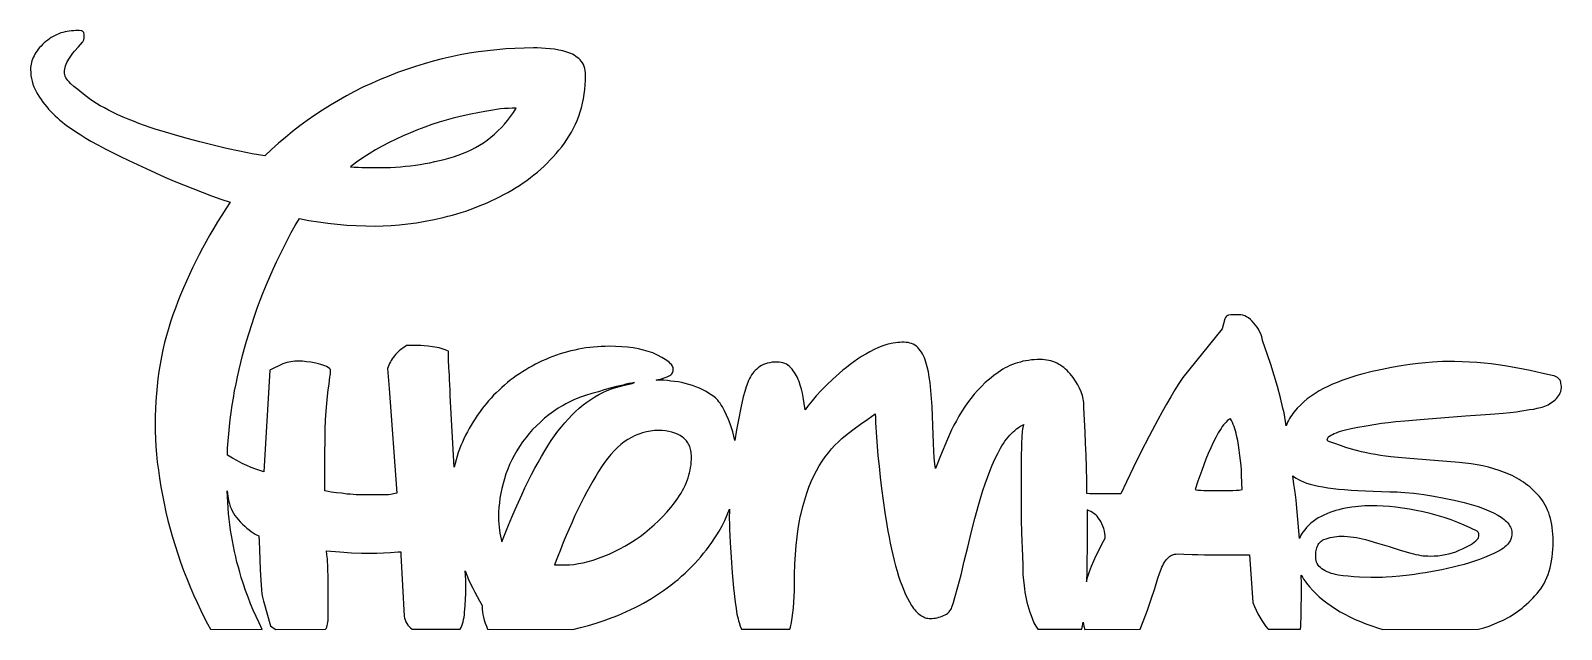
# Model space of a CAD drawing. Extents: x 11 to 169, y 16 to 77.
import ezdxf

# ---------------------------------------------------------------- set-up
doc = ezdxf.new("R2010")
doc.units = 0
doc.layers.add('CAMADA_1', color=18, linetype='CONTINUOUS')

msp = doc.modelspace()

# ---------------------------------------------------------------- linework, layer by layer
at = {"layer": 'CAMADA_1'}
for points in [[(29.93, 15.72), (35.25, 15.71), (34.93, 16.37), (34.63, 17.02), (34.33, 17.68), (34.06, 18.35), (33.8, 19.02), (33.55, 19.69), (33.32, 20.37), (33.1, 21.05), (32.94, 21.57), (32.8, 22.1), (32.66, 22.63), (32.53, 23.16), (32.41, 23.7), (32.3, 24.25), (32.19, 24.79), (32.1, 25.35), (32.01, 25.9), (31.93, 26.47), (31.86, 27.03), (31.8, 27.6), (31.75, 28.18), (31.71, 28.76), (31.67, 29.34), (31.65, 29.93), (31.72, 29.38), (31.8, 28.93), (31.88, 28.59), (31.92, 28.45), (31.96, 28.34), (32.05, 28.11), (32.16, 27.88), (32.29, 27.65), (32.44, 27.42), (32.61, 27.2), (32.8, 26.97), (33, 26.75), (33.23, 26.52), (33.46, 26.31), (33.68, 26.11), (33.9, 25.93), (34.11, 25.77), (34.32, 25.63), (34.53, 25.5), (34.73, 25.39), (34.92, 25.3), (34.93, 24.73), (34.96, 23.9), (35.05, 21.82), (35.1, 20.77), (35.17, 19.79), (35.22, 19.36), (35.28, 19.01), (35.35, 18.73), (35.39, 18.62), (35.43, 18.52), (36.1, 16.07), (36.37, 15.88), (36.64, 15.71), (41.76, 15.72), (41.82, 15.82), (41.88, 15.95), (41.93, 16.1), (41.96, 16.26), (41.99, 16.44), (42.01, 16.64), (42.03, 16.85), (42.03, 17.08), (42.03, 19.96), (42.02, 20.98), (41.99, 21.99), (41.94, 22.95), (41.9, 23.37), (41.86, 23.77), (43.22, 23.66), (44.42, 23.58), (45.46, 23.53), (46.35, 23.52), (47.03, 23.53), (47.7, 23.56), (48.42, 23.61), (49.23, 23.69), (49.48, 23.69), (49.48, 23.35), (49.82, 17.08), (49.86, 16.88), (49.92, 16.69), (50, 16.5), (50.09, 16.33), (50.2, 16.16), (50.33, 16), (50.48, 15.86), (50.65, 15.72), (55.58, 15.72), (55.67, 15.89), (55.75, 16.08), (55.82, 16.28), (55.88, 16.5), (55.93, 16.72), (55.98, 16.96), (56.02, 17.21), (56.04, 17.46), (56.1, 18.17), (56.14, 18.81), (56.16, 19.38), (56.17, 19.88), (56.16, 20.35), (56.15, 20.81), (56.12, 21.26), (56.08, 21.71), (56.26, 21.27), (56.45, 20.84), (56.65, 20.4), (56.87, 19.96), (57.09, 19.52), (57.33, 19.08), (57.57, 18.63), (57.83, 18.18), (57.83, 18.01), (57.84, 17.77), (57.87, 17.51), (57.91, 17.24), (57.97, 16.96), (58.05, 16.67), (58.15, 16.36), (58.27, 16.04), (58.4, 15.72), (67.15, 15.71), (67.95, 15.9), (68.75, 16.11), (69.56, 16.35), (70.36, 16.62), (70.83, 16.79), (71.3, 16.96), (71.76, 17.15), (72.22, 17.34), (72.67, 17.54), (73.11, 17.74), (73.55, 17.96), (73.98, 18.18), (74.41, 18.42), (74.83, 18.65), (75.24, 18.9), (75.65, 19.16), (76.05, 19.42), (76.45, 19.69), (76.84, 19.97), (77.22, 20.26), (77.6, 20.55), (77.96, 20.85), (78.32, 21.16), (78.67, 21.48), (79.01, 21.8), (79.34, 22.13), (79.67, 22.47), (79.98, 22.81), (80.29, 23.16), (80.58, 23.52), (80.87, 23.88), (81.15, 24.25), (81.42, 24.63), (81.68, 25.01), (81.93, 25.41), (82.17, 25.8), (82.48, 26.35), (82.76, 26.9), (83.01, 27.47), (83.23, 28.04), (83.22, 27.07), (83.23, 26.57), (83.24, 25.99), (83.31, 24.62), (83.4, 23.08), (83.52, 21.53), (83.66, 19.99), (83.82, 18.52), (83.91, 17.85), (84.01, 17.27), (84.06, 17.02), (84.12, 16.79), (84.18, 16.59), (84.24, 16.41), (84.35, 16.04), (84.48, 15.72), (89.43, 15.72), (89.49, 15.94), (89.59, 16.41), (89.67, 16.9), (89.75, 17.41), (89.81, 17.94), (89.85, 18.5), (89.88, 19.08), (89.9, 19.68), (89.91, 20.3), (89.92, 21.38), (89.95, 22.41), (90.01, 23.39), (90.08, 24.33), (90.18, 25.22), (90.29, 26.07), (90.43, 26.87), (90.51, 27.25), (90.59, 27.62), (90.77, 28.34), (90.96, 29.02), (91.17, 29.68), (91.39, 30.3), (91.63, 30.89), (91.89, 31.46), (92.16, 31.99), (92.45, 32.49), (92.75, 32.97), (93.06, 33.42), (93.39, 33.85), (93.72, 34.25), (94.06, 34.63), (94.42, 34.98), (94.78, 35.32), (95.16, 35.62), (95.92, 36.21), (96.68, 36.77), (97.45, 37.31), (98.21, 37.83), (98.22, 37.46), (98.24, 36.94), (98.33, 35.46), (98.41, 34.53), (98.49, 33.54), (98.6, 32.48), (98.72, 31.35), (98.85, 30.17), (99.01, 28.96), (99.19, 27.71), (99.39, 26.44), (99.5, 25.8), (99.62, 25.17), (99.74, 24.56), (99.87, 23.96), (100, 23.38), (100.15, 22.8), (100.3, 22.24), (100.45, 21.7), (100.61, 21.17), (100.78, 20.67), (100.96, 20.19), (101.14, 19.74), (101.33, 19.31), (101.52, 18.91), (101.72, 18.54), (101.93, 18.18), (102.04, 18.02), (102.15, 17.87), (102.26, 17.72), (102.37, 17.59), (102.49, 17.47), (102.6, 17.36), (102.72, 17.26), (102.84, 17.17), (102.97, 17.09), (103.09, 17.02), (103.22, 16.96), (103.35, 16.91), (103.48, 16.88), (103.61, 16.85), (103.74, 16.83), (103.88, 16.83), (104.05, 16.83), (104.22, 16.85), (104.39, 16.87), (104.56, 16.9), (104.73, 16.95), (104.9, 17), (105.07, 17.06), (105.23, 17.13), (105.4, 17.2), (105.54, 17.29), (105.67, 17.39), (105.79, 17.5), (105.88, 17.61), (105.97, 17.74), (106.03, 17.87), (106.08, 18.01), (106.23, 18.48), (106.38, 18.98), (106.7, 20.08), (107.02, 21.32), (107.35, 22.71), (107.7, 24.17), (108.06, 25.63), (108.44, 27.09), (108.83, 28.56), (109.04, 29.28), (109.26, 29.98), (109.48, 30.66), (109.72, 31.32), (109.97, 31.96), (110.23, 32.58), (110.5, 33.18), (110.78, 33.76), (110.92, 34.04), (111.07, 34.31), (111.22, 34.56), (111.38, 34.8), (111.53, 35.03), (111.69, 35.25), (111.85, 35.45), (112.02, 35.65), (112.19, 35.82), (112.36, 35.99), (112.53, 36.14), (112.71, 36.29), (112.89, 36.41), (113.07, 36.53), (113.26, 36.63), (113.45, 36.73), (113.41, 36.6), (113.37, 36.44), (113.34, 36.25), (113.31, 36.03), (113.26, 35.47), (113.24, 34.78), (113.2, 33.15), (113.19, 31.31), (113.19, 28.43), (113.2, 27.01), (113.24, 25.63), (113.32, 23.22), (113.35, 22.3), (113.36, 21.66), (113.37, 21.39), (113.4, 21), (113.46, 20.5), (113.53, 19.88), (113.58, 19.54), (113.64, 19.2), (113.71, 18.86), (113.79, 18.51), (113.88, 18.17), (113.98, 17.82), (114.09, 17.47), (114.21, 17.13), (114.35, 16.76), (114.51, 16.4), (114.69, 16.05), (114.89, 15.72), (119.43, 15.72), (119.49, 16.07), (119.55, 16.44), (119.62, 16.06), (119.72, 15.71), (125.41, 15.72), (125.72, 16.51), (126.16, 17.68), (126.56, 18.81), (126.92, 19.9), (127.24, 20.96), (127.39, 21.45), (127.56, 21.89), (127.64, 22.09), (127.73, 22.27), (127.82, 22.44), (127.92, 22.6), (128.01, 22.74), (128.11, 22.87), (128.21, 22.99), (128.32, 23.09), (128.43, 23.18), (128.54, 23.26), (128.65, 23.32), (128.76, 23.37), (128.79, 23.39), (128.83, 23.41), (128.93, 23.44), (129.08, 23.45), (129.27, 23.46), (129.9, 23.45), (130.75, 23.41), (131.32, 23.4), (132.03, 23.38), (133.93, 23.37), (136.64, 23.37), (136.98, 18.46), (137.14, 18.06), (137.32, 17.68), (137.5, 17.31), (137.7, 16.96), (137.9, 16.63), (138.11, 16.31), (138.32, 16), (138.55, 15.72), (141.88, 15.72), (141.91, 16.05), (141.93, 16.39), (141.95, 16.91), (141.96, 17.6), (141.97, 19.48), (141.97, 20.4), (141.95, 21.29), (142.07, 21.08), (142.2, 20.87), (142.35, 20.66), (142.51, 20.45), (142.8, 20.09), (143.11, 19.74), (143.44, 19.4), (143.8, 19.07), (144.18, 18.75), (144.59, 18.43), (145.02, 18.12), (145.47, 17.82), (145.95, 17.53), (146.44, 17.26), (146.95, 16.99), (147.48, 16.74), (148.03, 16.51), (148.6, 16.28), (149.19, 16.07), (149.79, 15.87), (150.34, 15.71), (160.17, 15.72), (160.72, 15.88), (161.26, 16.06), (161.81, 16.27), (162.36, 16.51), (162.63, 16.64), (162.89, 16.77), (163.15, 16.91), (163.41, 17.05), (163.66, 17.21), (163.91, 17.37), (164.15, 17.54), (164.39, 17.72), (164.63, 17.9), (164.86, 18.09), (165.09, 18.29), (165.32, 18.49), (165.54, 18.71), (165.75, 18.93), (165.96, 19.15), (166.17, 19.39), (166.37, 19.63), (166.56, 19.89), (166.73, 20.16), (166.9, 20.44), (167.04, 20.73), (167.18, 21.04), (167.3, 21.36), (167.41, 21.68), (167.51, 22.03), (167.59, 22.38), (167.66, 22.75), (167.72, 23.13), (167.77, 23.52), (167.8, 23.92), (167.82, 24.34), (167.82, 24.76), (167.82, 25.13), (167.8, 25.48), (167.77, 25.83), (167.73, 26.16), (167.68, 26.49), (167.62, 26.8), (167.55, 27.11), (167.46, 27.4), (167.37, 27.68), (167.26, 27.96), (167.14, 28.22), (167.01, 28.47), (166.87, 28.71), (166.72, 28.95), (166.56, 29.17), (166.38, 29.38), (166.2, 29.58), (166.01, 29.78), (165.82, 29.97), (165.62, 30.15), (165.42, 30.33), (165.21, 30.5), (165, 30.66), (164.78, 30.82), (164.55, 30.97), (164.32, 31.11), (164.09, 31.25), (163.84, 31.38), (163.6, 31.5), (163.35, 31.62), (163.09, 31.73), (162.83, 31.83), (162.29, 32.03), (161.74, 32.2), (161.18, 32.35), (160.61, 32.49), (160.02, 32.61), (159.42, 32.71), (158.8, 32.79), (158.17, 32.85), (153.52, 33.23), (152.29, 33.33), (151.15, 33.44), (150.61, 33.51), (150.09, 33.58), (149.59, 33.66), (149.11, 33.74), (148.64, 33.83), (148.14, 33.95), (147.63, 34.08), (147.1, 34.23), (146.55, 34.39), (145.99, 34.58), (145.4, 34.79), (144.8, 35.01), (144.72, 35.02), (144.67, 35.05), (144.64, 35.1), (144.63, 35.18), (144.64, 35.26), (144.67, 35.35), (144.72, 35.43), (144.8, 35.52), (144.97, 35.62), (145.16, 35.72), (145.35, 35.81), (145.56, 35.9), (145.77, 35.98), (146, 36.06), (146.24, 36.13), (146.49, 36.19), (147.07, 36.33), (147.78, 36.47), (148.63, 36.62), (149.62, 36.79), (150.19, 36.87), (150.87, 36.96), (151.67, 37.04), (152.58, 37.13), (154.58, 37.29), (156.69, 37.46), (158.82, 37.62), (160.88, 37.76), (161.84, 37.83), (162.68, 37.9), (163.41, 37.97), (164.01, 38.06), (164.62, 38.15), (165.41, 38.27), (165.83, 38.33), (166.2, 38.41), (166.53, 38.48), (166.81, 38.56), (166.98, 38.63), (167.14, 38.7), (167.3, 38.78), (167.45, 38.87), (167.6, 38.96), (167.75, 39.06), (167.9, 39.17), (168.04, 39.28), (168.17, 39.41), (168.28, 39.54), (168.38, 39.68), (168.47, 39.82), (168.54, 39.98), (168.6, 40.15), (168.64, 40.33), (168.67, 40.51), (168.67, 40.67), (168.65, 40.82), (168.63, 40.96), (168.61, 41.08), (168.57, 41.19), (168.53, 41.29), (168.48, 41.37), (168.42, 41.44), (168.28, 41.56), (168.12, 41.65), (167.94, 41.73), (167.74, 41.78), (166.64, 42.03), (165.46, 42.28), (164.21, 42.52), (162.87, 42.76), (162.18, 42.86), (161.47, 42.96), (160.74, 43.04), (160, 43.1), (159.25, 43.16), (158.48, 43.19), (157.7, 43.21), (156.9, 43.22), (156.45, 43.2), (155.42, 43.14), (154.73, 43.08), (153.96, 43), (153.12, 42.89), (152.2, 42.76), (151.24, 42.59), (150.25, 42.4), (149.23, 42.17), (148.18, 41.91), (147.66, 41.77), (147.14, 41.61), (146.64, 41.44), (146.14, 41.26), (145.65, 41.07), (145.17, 40.87), (144.7, 40.65), (144.25, 40.43), (143.8, 40.19), (143.37, 39.93), (142.97, 39.66), (142.58, 39.37), (142.22, 39.06), (141.87, 38.74), (141.55, 38.41), (141.24, 38.06), (141.1, 37.89), (140.98, 37.71), (140.86, 37.54), (140.75, 37.35), (140.65, 37.17), (140.55, 36.98), (140.47, 36.79), (140.39, 36.6), (140.28, 37.51), (140.19, 37.95), (140.08, 38.43), (139.81, 39.5), (139.51, 40.64), (139.18, 41.79), (138.84, 42.89), (138.5, 43.9), (137.99, 45.38), (137.94, 45.62), (137.87, 45.84), (137.79, 46.07), (137.68, 46.29), (137.57, 46.52), (137.43, 46.73), (137.27, 46.95), (137.1, 47.16), (136.92, 47.36), (136.73, 47.53), (136.55, 47.68), (136.35, 47.8), (136.15, 47.89), (135.95, 47.96), (135.75, 48), (135.54, 48.01), (135.03, 48.01), (134.72, 48), (134.48, 47.97), (134.43, 47.95), (134.37, 47.93), (134.33, 47.89), (134.28, 47.85), (134.18, 47.74), (134.1, 47.59), (133.84, 46.57), (129.78, 41.57), (129.39, 40.96), (128.99, 40.29), (128.56, 39.58), (128.13, 38.82), (127.68, 38.03), (127.24, 37.22), (126.35, 35.56), (125.49, 33.9), (124.7, 32.3), (124, 30.85), (123.43, 29.64), (120.64, 29.64), (120.26, 29.64), (119.94, 29.66), (119.92, 30.97), (119.9, 32.33), (119.86, 33.61), (119.81, 34.83), (119.75, 35.96), (119.66, 37.83), (119.64, 38.5), (119.63, 39.01), (119.6, 39.19), (119.57, 39.37), (119.53, 39.55), (119.48, 39.73), (119.42, 39.91), (119.35, 40.1), (119.19, 40.46), (119, 40.83), (118.78, 41.19), (118.52, 41.56), (118.23, 41.93), (118.07, 42.11), (117.91, 42.28), (117.75, 42.44), (117.58, 42.58), (117.4, 42.71), (117.22, 42.83), (117.04, 42.94), (116.84, 43.04), (116.65, 43.13), (116.45, 43.21), (116.24, 43.27), (116.03, 43.32), (115.82, 43.36), (115.6, 43.39), (115.37, 43.41), (115.14, 43.41), (114.84, 43.41), (114.54, 43.39), (114.24, 43.37), (113.95, 43.33), (113.66, 43.29), (113.38, 43.23), (113.11, 43.16), (112.83, 43.09), (112.57, 43), (112.3, 42.9), (112.04, 42.79), (111.79, 42.68), (111.54, 42.55), (111.3, 42.41), (111.06, 42.26), (110.82, 42.1), (110.37, 41.77), (109.93, 41.41), (109.51, 41.05), (109.11, 40.66), (108.73, 40.26), (108.36, 39.85), (108.02, 39.42), (107.69, 38.97), (107.38, 38.51), (107.08, 38.05), (106.8, 37.59), (106.54, 37.13), (106.28, 36.66), (106.05, 36.19), (105.82, 35.72), (105.62, 35.24), (104.91, 33.54), (104.39, 32.24), (104.35, 32.46), (104.31, 32.72), (104.25, 33.31), (104.21, 34.01), (104.18, 34.82), (104.12, 36.63), (104.05, 38.59), (103.95, 39.84), (103.84, 41.04), (103.76, 41.62), (103.67, 42.16), (103.55, 42.68), (103.41, 43.16), (103.34, 43.39), (103.25, 43.6), (103.16, 43.8), (103.05, 44), (102.95, 44.17), (102.83, 44.34), (102.7, 44.5), (102.57, 44.64), (102.43, 44.77), (102.27, 44.88), (102.11, 44.98), (101.94, 45.05), (101.76, 45.11), (101.58, 45.16), (101.38, 45.18), (101.17, 45.19), (100.95, 45.19), (100.73, 45.18), (100.51, 45.16), (100.28, 45.13), (100.06, 45.1), (99.84, 45.05), (99.4, 44.95), (98.97, 44.81), (98.53, 44.64), (98.09, 44.45), (97.66, 44.22), (97.23, 43.97), (96.81, 43.72), (96.4, 43.45), (96.01, 43.18), (95.62, 42.9), (95.24, 42.61), (94.88, 42.32), (94.53, 42.02), (93.85, 41.41), (93.23, 40.82), (92.67, 40.25), (92.15, 39.69), (91.72, 39.19), (91.38, 38.78), (91.15, 38.47), (91.07, 38.35), (91.01, 38.25), (90.8, 39.56), (90.73, 39.96), (90.63, 40.37), (90.51, 40.77), (90.38, 41.17), (90.3, 41.37), (90.21, 41.56), (90.12, 41.74), (90.02, 41.92), (89.91, 42.09), (89.79, 42.26), (89.66, 42.42), (89.53, 42.57), (89.39, 42.71), (89.24, 42.83), (89.08, 42.93), (88.91, 43.01), (88.73, 43.08), (88.54, 43.12), (88.34, 43.15), (88.13, 43.16), (87.86, 43.15), (87.61, 43.13), (87.37, 43.09), (87.14, 43.04), (86.92, 42.98), (86.72, 42.9), (86.53, 42.8), (86.36, 42.69), (86.19, 42.57), (86.03, 42.44), (85.89, 42.3), (85.75, 42.15), (85.62, 42), (85.51, 41.83), (85.4, 41.65), (85.3, 41.47), (85.2, 41.27), (85.11, 41.06), (84.95, 40.62), (84.8, 40.13), (84.66, 39.6), (84.41, 38.46), (84.15, 37.23), (83.97, 36.2), (83.8, 35.11), (83.7, 35.55), (83.58, 35.98), (83.45, 36.4), (83.32, 36.81), (83.14, 37.27), (82.94, 37.71), (82.74, 38.14), (82.51, 38.55), (82.39, 38.74), (82.28, 38.92), (82.16, 39.08), (82.03, 39.23), (81.91, 39.37), (81.79, 39.49), (81.66, 39.6), (81.54, 39.69), (81.2, 39.91), (80.85, 40.12), (80.5, 40.3), (80.15, 40.47), (79.79, 40.62), (79.43, 40.75), (79.07, 40.86), (78.7, 40.96), (78.33, 41.04), (77.96, 41.11), (77.6, 41.16), (77.23, 41.21), (76.87, 41.25), (76.5, 41.28), (76.14, 41.29), (75.78, 41.3), (75.7, 41.3), (75.96, 41.35), (76.24, 41.42), (76.53, 41.52), (76.84, 41.64), (76.99, 41.7), (77.12, 41.78), (77.23, 41.86), (77.31, 41.95), (77.38, 42.05), (77.43, 42.16), (77.46, 42.27), (77.47, 42.4), (77.46, 42.49), (77.44, 42.59), (77.4, 42.69), (77.34, 42.79), (77.27, 42.89), (77.18, 42.99), (77.07, 43.1), (76.94, 43.2), (76.8, 43.31), (76.65, 43.42), (76.28, 43.64), (75.85, 43.86), (75.36, 44.09), (74.9, 44.25), (74.41, 44.39), (73.89, 44.5), (73.35, 44.6), (72.77, 44.67), (72.17, 44.73), (71.53, 44.76), (70.87, 44.77), (70.47, 44.76), (70.07, 44.75), (69.67, 44.73), (69.28, 44.69), (68.89, 44.65), (68.5, 44.6), (68.11, 44.54), (67.73, 44.47), (67.34, 44.39), (66.96, 44.31), (66.59, 44.21), (66.21, 44.1), (65.84, 43.99), (65.47, 43.86), (65.1, 43.73), (64.73, 43.58), (64.37, 43.43), (64.01, 43.27), (63.66, 43.11), (63.31, 42.93), (62.97, 42.75), (62.64, 42.56), (62.31, 42.37), (61.98, 42.16), (61.66, 41.95), (61.34, 41.74), (61.04, 41.51), (60.73, 41.28), (60.43, 41.04), (60.14, 40.8), (59.85, 40.54), (59.57, 40.28), (59.29, 40.01), (59.02, 39.74), (58.76, 39.46), (58.5, 39.18), (58.25, 38.88), (58.01, 38.59), (57.77, 38.28), (57.55, 37.97), (57.32, 37.66), (57.11, 37.34), (56.9, 37.01), (56.7, 36.68), (56.51, 36.34), (56.32, 35.99), (56.14, 35.64), (55.97, 35.29), (55.81, 34.94), (55.66, 34.58), (55.52, 34.22), (55.39, 33.86), (55.27, 33.5), (55.16, 33.13), (55.06, 32.75), (54.98, 32.38), (54.56, 39.69), (54.55, 40.27), (54.52, 40.83), (54.49, 41.35), (54.48, 41.81), (54.44, 42.18), (54.41, 42.52), (54.4, 42.85), (54.39, 43.16), (54.39, 44.26), (54.22, 44.34), (54.03, 44.42), (53.84, 44.48), (53.64, 44.55), (53.43, 44.6), (53.21, 44.65), (52.98, 44.69), (52.74, 44.73), (52.28, 44.78), (51.88, 44.82), (51.54, 44.84), (51.26, 44.85), (50.07, 44.85), (49.89, 44.73), (49.71, 44.61), (49.54, 44.49), (49.38, 44.36), (49.23, 44.22), (49.09, 44.08), (48.95, 43.94), (48.82, 43.79), (48.71, 43.64), (48.6, 43.49), (48.5, 43.33), (48.41, 43.17), (48.32, 43), (48.25, 42.83), (48.18, 42.66), (48.13, 42.48), (48.3, 40.45), (49.06, 29.7), (48.74, 29.62), (48.46, 29.57), (48.23, 29.54), (48.04, 29.53), (45.25, 29.53), (44.91, 29.53), (44.59, 29.55), (44.28, 29.58), (43.98, 29.61), (43.41, 29.69), (42.88, 29.74), (42.61, 29.77), (42.33, 29.81), (42.02, 29.88), (41.69, 29.95), (41.69, 33.85), (41.7, 35.1), (41.72, 36.23), (41.76, 37.24), (41.82, 38.12), (41.88, 38.91), (41.96, 39.64), (42.03, 40.29), (42.12, 40.87), (42.2, 41.64), (42.24, 41.78), (42.26, 41.95), (42.28, 42.16), (42.28, 42.4), (42.17, 42.5), (42.03, 42.6), (41.87, 42.69), (41.69, 42.77), (41.49, 42.84), (41.27, 42.91), (41.03, 42.98), (40.76, 43.03), (40.24, 43.13), (39.79, 43.19), (39.4, 43.23), (39.07, 43.24), (38.84, 43.24), (38.61, 43.23), (38.39, 43.21), (38.18, 43.18), (37.97, 43.15), (37.77, 43.1), (37.57, 43.05), (37.37, 42.99), (36.02, 42.31), (35.43, 31.9), (35.01, 32.02), (34.58, 32.16), (34.13, 32.33), (33.67, 32.53), (33.19, 32.75), (32.7, 33.01), (32.19, 33.29), (31.67, 33.59), (31.7, 34.33), (31.75, 35.06), (31.82, 35.79), (31.89, 36.53), (31.97, 37.26), (32.07, 37.99), (32.18, 38.72), (32.29, 39.46), (32.42, 40.19), (32.56, 40.92), (32.72, 41.65), (32.88, 42.38), (33.06, 43.11), (33.24, 43.84), (33.44, 44.57), (33.65, 45.3), (33.91, 46.16), (34.18, 47.01), (34.46, 47.85), (34.75, 48.68), (35.05, 49.5), (35.36, 50.31), (35.69, 51.11), (36.02, 51.9), (36.36, 52.68), (36.72, 53.45), (37.08, 54.21), (37.46, 54.96), (37.85, 55.71), (38.24, 56.44), (38.65, 57.16), (39.07, 57.88), (40.04, 57.7), (41.02, 57.54), (41.99, 57.41), (42.96, 57.3), (43.94, 57.22), (44.91, 57.16), (45.88, 57.13), (46.86, 57.11), (47.67, 57.13), (48.5, 57.17), (49.35, 57.24), (50.21, 57.34), (51.09, 57.46), (51.99, 57.61), (52.91, 57.79), (53.84, 58), (54.31, 58.12), (54.78, 58.24), (55.24, 58.37), (55.69, 58.51), (56.15, 58.66), (56.6, 58.81), (57.04, 58.98), (57.48, 59.15), (57.92, 59.32), (58.35, 59.51), (58.78, 59.71), (59.21, 59.91), (59.63, 60.12), (60.05, 60.34), (60.46, 60.56), (60.87, 60.8), (61.27, 61.04), (61.67, 61.29), (62.05, 61.55), (62.43, 61.81), (62.8, 62.09), (63.16, 62.37), (63.51, 62.66), (63.85, 62.96), (64.19, 63.26), (64.51, 63.57), (64.83, 63.9), (65.14, 64.23), (65.44, 64.56), (65.73, 64.91), (66.01, 65.26), (66.29, 65.62), (66.55, 65.99), (66.79, 66.37), (67.02, 66.76), (67.23, 67.15), (67.43, 67.56), (67.6, 67.97), (67.76, 68.4), (67.91, 68.83), (68.03, 69.27), (68.14, 69.72), (68.24, 70.18), (68.31, 70.65), (68.37, 71.12), (68.41, 71.61), (68.44, 72.1), (68.45, 72.61), (68.44, 72.85), (68.41, 73.09), (68.37, 73.3), (68.31, 73.51), (68.23, 73.7), (68.14, 73.87), (68.02, 74.03), (67.9, 74.17), (67.75, 74.31), (67.6, 74.43), (67.45, 74.54), (67.28, 74.65), (67.11, 74.75), (66.93, 74.83), (66.74, 74.91), (66.54, 74.98), (66.13, 75.09), (65.71, 75.19), (65.26, 75.26), (64.81, 75.32), (64.35, 75.35), (63.92, 75.38), (63.5, 75.4), (63.11, 75.4), (62.16, 75.39), (61.21, 75.36), (60.27, 75.3), (59.33, 75.22), (58.39, 75.12), (57.45, 75), (56.52, 74.85), (55.59, 74.68), (54.66, 74.49), (53.74, 74.28), (52.82, 74.04), (51.9, 73.78), (50.98, 73.5), (50.07, 73.2), (49.16, 72.87), (48.25, 72.52), (47.36, 72.15), (46.47, 71.76), (45.6, 71.36), (44.74, 70.93), (43.9, 70.48), (43.07, 70.02), (42.25, 69.53), (41.45, 69.03), (40.66, 68.51), (39.88, 67.97), (39.12, 67.4), (38.37, 66.82), (37.64, 66.22), (36.92, 65.61), (36.21, 64.97), (35.51, 64.31), (34.23, 64.54), (32.92, 64.8), (31.58, 65.09), (30.22, 65.41), (28.86, 65.75), (27.53, 66.11), (26.24, 66.47), (24.97, 66.85), (24.35, 67.04), (23.75, 67.24), (23.16, 67.45), (22.59, 67.65), (22.03, 67.87), (21.49, 68.09), (20.96, 68.31), (20.44, 68.54), (19.95, 68.78), (19.48, 69.01), (19.04, 69.24), (18.62, 69.47), (18.23, 69.71), (17.87, 69.94), (17.53, 70.17), (17.22, 70.41), (16.74, 70.78), (16.3, 71.13), (15.92, 71.45), (15.57, 71.76), (15.43, 71.91), (15.3, 72.06), (15.19, 72.2), (15.1, 72.35), (15.03, 72.5), (14.98, 72.65), (14.95, 72.8), (14.94, 72.95), (14.95, 73.09), (14.97, 73.23), (15, 73.39), (15.06, 73.55), (15.12, 73.72), (15.2, 73.89), (15.3, 74.07), (15.4, 74.26), (15.53, 74.45), (15.67, 74.65), (15.82, 74.86), (15.99, 75.07), (16.37, 75.52), (16.8, 75.99), (16.84, 76.04), (16.88, 76.09), (16.9, 76.16), (16.93, 76.23), (16.96, 76.39), (16.97, 76.59), (16.96, 76.77), (16.93, 76.97), (16.91, 77.02), (16.88, 77.06), (16.84, 77.1), (16.79, 77.13), (16.73, 77.15), (16.65, 77.17), (16.46, 77.18), (16.12, 77.18), (15.89, 77.17), (15.67, 77.16), (15.44, 77.13), (15.22, 77.1), (15.01, 77.05), (14.79, 77), (14.58, 76.94), (14.38, 76.86), (14.18, 76.78), (13.98, 76.68), (13.78, 76.58), (13.59, 76.46), (13.4, 76.34), (13.22, 76.21), (13.04, 76.06), (12.86, 75.91), (12.7, 75.75), (12.54, 75.59), (12.39, 75.43), (12.25, 75.26), (12.13, 75.1), (12.01, 74.93), (11.91, 74.77), (11.82, 74.6), (11.74, 74.43), (11.66, 74.26), (11.6, 74.08), (11.56, 73.91), (11.52, 73.73), (11.49, 73.56), (11.47, 73.38), (11.47, 73.2), (11.48, 72.89), (11.5, 72.58), (11.55, 72.28), (11.62, 71.98), (11.7, 71.69), (11.8, 71.41), (11.92, 71.14), (12.06, 70.87), (12.21, 70.61), (12.38, 70.35), (12.55, 70.1), (12.73, 69.84), (12.92, 69.6), (13.12, 69.36), (13.32, 69.12), (13.54, 68.88), (13.77, 68.65), (14, 68.43), (14.24, 68.21), (14.48, 67.99), (14.74, 67.78), (14.99, 67.58), (15.26, 67.38), (15.53, 67.19), (16.08, 66.82), (16.61, 66.47), (17.13, 66.14), (17.65, 65.83), (18.36, 65.45), (19.11, 65.06), (19.89, 64.66), (20.71, 64.26), (21.55, 63.85), (22.43, 63.43), (23.35, 63.01), (24.29, 62.57), (25.26, 62.15), (26.22, 61.74), (27.18, 61.34), (28.14, 60.96), (29.09, 60.59), (30.05, 60.23), (31, 59.89), (31.96, 59.57), (31.52, 58.9), (31.09, 58.23), (30.67, 57.56), (30.27, 56.89), (29.88, 56.21), (29.5, 55.54), (29.13, 54.86), (28.77, 54.18), (28.42, 53.5), (28.09, 52.82), (27.77, 52.14), (27.46, 51.45), (27.16, 50.76), (26.87, 50.07), (26.59, 49.38), (26.33, 48.69), (26.08, 47.99), (25.84, 47.29), (25.62, 46.58), (25.42, 45.87), (25.23, 45.15), (25.06, 44.42), (24.91, 43.68), (24.77, 42.94), (24.65, 42.2), (24.54, 41.44), (24.45, 40.68), (24.38, 39.92), (24.32, 39.15), (24.28, 38.37), (24.26, 37.59), (24.25, 36.79), (24.26, 36.05), (24.29, 35.28), (24.34, 34.5), (24.4, 33.7), (24.48, 32.89), (24.59, 32.06), (24.71, 31.22), (24.84, 30.36), (25, 29.49), (25.18, 28.63), (25.37, 27.76), (25.57, 26.9), (25.8, 26.04), (26.04, 25.18), (26.3, 24.32), (26.58, 23.46), (26.87, 22.61), (27.18, 21.76), (27.5, 20.92), (27.84, 20.09), (28.19, 19.27), (28.56, 18.46), (28.94, 17.65), (29.33, 16.86), (29.63, 16.28)], [(55.58, 68.37), (54.86, 68.19), (54.13, 68), (53.41, 67.78), (52.68, 67.54), (51.95, 67.28), (51.21, 67), (50.48, 66.7), (49.74, 66.38), (49, 66.05), (48.29, 65.69), (47.58, 65.32), (46.9, 64.93), (46.23, 64.53), (45.58, 64.11), (44.94, 63.67), (44.32, 63.21), (44.7, 63.17), (45.09, 63.15), (45.48, 63.13), (45.88, 63.12), (47.36, 63.12), (47.89, 63.13), (48.42, 63.14), (48.94, 63.17), (49.45, 63.2), (49.97, 63.25), (50.47, 63.3), (50.98, 63.37), (51.48, 63.44), (51.98, 63.53), (52.47, 63.62), (52.97, 63.73), (53.45, 63.84), (53.94, 63.96), (54.42, 64.1), (54.89, 64.24), (55.37, 64.39), (55.83, 64.56), (56.28, 64.75), (56.72, 64.95), (57.15, 65.17), (57.57, 65.41), (57.97, 65.67), (58.36, 65.94), (58.74, 66.24), (59.11, 66.55), (59.46, 66.88), (59.81, 67.22), (60.14, 67.59), (60.45, 67.97), (60.76, 68.37), (61.05, 68.79), (61.33, 69.22), (60.93, 69.22), (60.53, 69.2), (60.13, 69.17), (59.73, 69.14), (59.32, 69.09), (58.92, 69.03), (58.52, 68.96), (58.12, 68.88), (56.68, 68.59)], [(71.55, 40.54), (72.44, 40.77), (73.24, 40.96), (73.39, 41.02), (73.45, 41.04), (73.49, 41.04), (73.2, 41), (72.9, 40.94), (72.61, 40.87), (72.31, 40.79), (71.64, 40.65), (71, 40.49), (70.37, 40.31), (69.77, 40.11), (69.1, 39.93), (68.46, 39.73), (67.85, 39.51), (67.26, 39.27), (66.7, 39), (66.42, 38.86), (66.16, 38.71), (65.9, 38.56), (65.64, 38.41), (65.4, 38.25), (65.15, 38.08), (64.69, 37.73), (64.24, 37.38), (63.82, 37), (63.41, 36.62), (63.02, 36.22), (62.65, 35.81), (62.31, 35.39), (61.98, 34.95), (61.67, 34.5), (61.39, 34.05), (61.12, 33.58), (60.88, 33.12), (60.66, 32.64), (60.46, 32.16), (60.28, 31.67), (60.12, 31.18), (59.98, 30.68), (59.86, 30.19), (59.76, 29.69), (59.67, 29.2), (59.61, 28.71), (59.56, 28.22), (59.53, 27.73), (59.52, 27.24), (59.53, 26.89), (59.55, 26.54), (59.57, 26.21), (59.61, 25.89), (59.66, 25.58), (59.72, 25.27), (59.78, 24.98), (59.86, 24.7), (60.2, 25.57), (60.54, 26.41), (60.88, 27.23), (61.22, 28.02), (61.56, 28.78), (61.9, 29.53), (62.23, 30.24), (62.57, 30.94), (62.91, 31.6), (63.25, 32.25), (63.59, 32.86), (63.93, 33.46), (64.27, 34.03), (64.6, 34.57), (64.94, 35.09), (65.28, 35.58), (65.62, 36.05), (65.97, 36.5), (66.33, 36.93), (66.69, 37.34), (67.06, 37.72), (67.43, 38.08), (67.81, 38.43), (68.2, 38.75), (68.6, 39.05), (69, 39.32), (69.41, 39.58), (69.82, 39.81), (70.24, 40.03), (70.67, 40.22), (71.11, 40.39)], [(131.05, 30.06), (131.35, 30.02), (131.64, 30), (131.94, 29.98), (132.23, 29.98), (134.61, 29.98), (134.94, 29.98), (135.26, 30), (135.57, 30.02), (135.88, 30.06), (135.86, 30.74), (135.83, 31.58), (135.81, 32.06), (135.77, 32.55), (135.72, 33.05), (135.66, 33.57), (135.59, 34.1), (135.52, 34.61), (135.43, 35.11), (135.32, 35.61), (135.27, 35.85), (135.21, 36.08), (135.14, 36.31), (135.06, 36.53), (134.98, 36.74), (134.89, 36.95), (134.79, 37.15), (134.69, 37.34), (134.58, 37.29), (134.47, 37.21), (134.35, 37.12), (134.23, 37), (134.11, 36.86), (133.98, 36.71), (133.85, 36.53), (133.72, 36.33), (133.44, 35.88), (133.18, 35.4), (132.91, 34.89), (132.66, 34.34), (132.41, 33.76), (132.17, 33.18), (131.94, 32.6), (131.73, 32.01), (131.35, 30.93)], [(75.95, 36.13), (75.53, 36.12), (75.12, 36.07), (74.71, 36), (74.31, 35.9), (73.92, 35.77), (73.54, 35.61), (73.16, 35.42), (72.8, 35.2), (72.43, 34.95), (72.08, 34.68), (71.73, 34.37), (71.39, 34.04), (71.06, 33.67), (70.74, 33.28), (70.42, 32.86), (70.11, 32.41), (69.8, 31.93), (69.5, 31.44), (69.19, 30.92), (68.89, 30.38), (68.58, 29.82), (68.28, 29.24), (67.98, 28.65), (67.67, 28.03), (67.37, 27.39), (67.07, 26.73), (66.77, 26.04), (66.47, 25.34), (66.17, 24.62), (65.88, 23.88), (65.58, 23.12), (65.28, 22.33), (66.38, 22.33), (66.81, 22.35), (67.26, 22.39), (67.73, 22.46), (68.21, 22.55), (68.71, 22.68), (69.23, 22.83), (69.77, 23.01), (70.32, 23.22), (70.88, 23.45), (71.43, 23.71), (71.97, 23.98), (72.5, 24.27), (73.02, 24.58), (73.54, 24.91), (74.05, 25.26), (74.55, 25.63), (75.04, 26.02), (75.51, 26.43), (75.96, 26.85), (76.39, 27.29), (76.81, 27.74), (77.2, 28.21), (77.58, 28.69), (77.94, 29.19), (78.11, 29.44), (78.27, 29.7), (78.41, 29.96), (78.55, 30.22), (78.68, 30.48), (78.79, 30.74), (78.89, 31), (78.99, 31.26), (79.07, 31.53), (79.14, 31.8), (79.2, 32.06), (79.25, 32.33), (79.29, 32.6), (79.31, 32.88), (79.33, 33.15), (79.34, 33.42), (79.33, 33.59), (79.32, 33.75), (79.3, 33.91), (79.28, 34.06), (79.24, 34.2), (79.2, 34.34), (79.16, 34.48), (79.1, 34.61), (79.04, 34.73), (78.97, 34.85), (78.9, 34.97), (78.81, 35.07), (78.72, 35.18), (78.62, 35.28), (78.52, 35.37), (78.4, 35.46), (78.16, 35.61), (77.9, 35.75), (77.62, 35.87), (77.33, 35.96), (77.01, 36.04), (76.67, 36.09), (76.32, 36.12)], [(141.77, 25.05), (141.65, 26.6), (141.51, 28.16), (141.42, 28.97), (141.32, 29.79), (141.21, 30.63), (141.1, 31.48), (141.27, 31.35), (141.45, 31.22), (141.66, 31.1), (141.87, 30.99), (142.18, 30.85), (142.51, 30.73), (142.88, 30.62), (143.28, 30.51), (143.72, 30.42), (144.18, 30.33), (144.68, 30.25), (145.22, 30.18), (145.79, 30.12), (146.41, 30.07), (147.07, 30.02), (147.78, 29.97), (149.33, 29.9), (151.06, 29.84), (151.41, 29.84), (151.79, 29.83), (152.18, 29.8), (152.61, 29.77), (153.52, 29.68), (154.53, 29.55), (155.58, 29.39), (156.63, 29.2), (157.66, 28.98), (158.68, 28.74), (159.18, 28.61), (159.66, 28.47), (160.12, 28.32), (160.56, 28.16), (160.99, 27.99), (161.39, 27.82), (161.78, 27.63), (162.15, 27.43), (162.33, 27.33), (162.49, 27.23), (162.64, 27.12), (162.78, 27.01), (162.91, 26.9), (163.03, 26.79), (163.14, 26.67), (163.23, 26.55), (163.32, 26.43), (163.39, 26.31), (163.45, 26.19), (163.5, 26.06), (163.54, 25.93), (163.57, 25.8), (163.58, 25.66), (163.59, 25.53), (163.58, 25.38), (163.56, 25.24), (163.53, 25.09), (163.47, 24.96), (163.41, 24.82), (163.33, 24.69), (163.23, 24.55), (163.12, 24.43), (163, 24.3), (162.86, 24.18), (162.71, 24.06), (162.54, 23.94), (162.36, 23.82), (162.16, 23.71), (161.95, 23.6), (161.73, 23.49), (161.26, 23.29), (160.77, 23.09), (160.27, 22.9), (159.75, 22.72), (159.22, 22.55), (158.67, 22.39), (158.11, 22.24), (157.54, 22.1), (156.96, 21.96), (156.38, 21.84), (155.81, 21.73), (155.25, 21.62), (154.69, 21.53), (154.14, 21.44), (153.59, 21.36), (153.05, 21.29), (152.07, 21.18), (151.28, 21.1), (150.69, 21.06), (150.3, 21.04), (149.11, 21.05), (147.93, 21.08), (147.35, 21.11), (146.78, 21.16), (146.25, 21.22), (145.73, 21.29), (145.48, 21.34), (145.24, 21.4), (145.02, 21.46), (144.81, 21.54), (144.61, 21.62), (144.42, 21.71), (144.24, 21.82), (144.08, 21.93), (143.93, 22.05), (143.8, 22.18), (143.69, 22.32), (143.6, 22.47), (143.53, 22.63), (143.48, 22.79), (143.45, 22.97), (143.44, 23.16), (143.45, 23.5), (143.47, 23.66), (143.49, 23.81), (143.52, 23.95), (143.56, 24.08), (143.6, 24.2), (143.65, 24.32), (143.71, 24.43), (143.77, 24.53), (143.84, 24.61), (143.92, 24.7), (144, 24.77), (144.09, 24.83), (144.18, 24.89), (144.29, 24.93), (144.5, 25.01), (144.72, 25.08), (144.93, 25.14), (145.16, 25.19), (145.38, 25.22), (145.6, 25.25), (145.83, 25.27), (146.07, 25.27), (146.38, 25.27), (146.7, 25.25), (147.01, 25.22), (147.32, 25.19), (147.64, 25.14), (147.95, 25.08), (148.26, 25.01), (148.56, 24.93), (149.78, 24.58), (150.98, 24.21), (152.13, 23.85), (153.22, 23.54), (153.48, 23.47), (153.74, 23.41), (154, 23.36), (154.25, 23.31), (154.49, 23.28), (154.74, 23.26), (154.97, 23.25), (155.21, 23.24), (155.61, 23.25), (156, 23.28), (156.38, 23.32), (156.75, 23.39), (157.12, 23.47), (157.48, 23.57), (157.83, 23.69), (158.17, 23.83), (158.5, 23.98), (158.8, 24.12), (159.07, 24.27), (159.32, 24.4), (159.53, 24.54), (159.73, 24.67), (159.89, 24.81), (160.03, 24.93), (160.11, 25.03), (160.16, 25.15), (160.19, 25.28), (160.2, 25.44), (160.19, 25.53), (160.16, 25.61), (160.11, 25.7), (160.03, 25.78), (159.37, 26.11), (158.7, 26.41), (158.02, 26.7), (157.34, 26.96), (156.64, 27.19), (155.93, 27.41), (155.21, 27.6), (154.49, 27.77), (153.77, 27.92), (153.06, 28.05), (152.36, 28.16), (151.68, 28.25), (151.02, 28.32), (150.37, 28.37), (149.73, 28.4), (149.11, 28.41), (148.79, 28.4), (148.47, 28.39), (148.15, 28.37), (147.82, 28.34), (147.49, 28.31), (147.16, 28.26), (146.49, 28.15), (146.15, 28.08), (145.82, 28), (145.5, 27.91), (145.19, 27.81), (144.88, 27.7), (144.58, 27.58), (144.28, 27.45), (143.99, 27.3), (143.71, 27.15), (143.45, 26.98), (143.19, 26.8), (142.95, 26.61), (142.73, 26.4), (142.51, 26.18), (142.31, 25.94), (142.13, 25.7), (142.03, 25.54), (141.93, 25.39), (141.85, 25.22)], [(119.89, 20.61), (120.04, 21.13), (120.22, 21.65), (120.43, 22.19), (120.66, 22.74), (120.91, 23.3), (121.19, 23.88), (121.49, 24.47), (121.82, 25.06), (121.81, 25.32), (121.78, 25.57), (121.74, 25.81), (121.67, 26.06), (121.59, 26.3), (121.49, 26.54), (121.37, 26.78), (121.23, 27.01), (121.11, 27.18), (120.99, 27.33), (120.85, 27.46), (120.69, 27.59), (120.53, 27.7), (120.35, 27.8), (120.16, 27.89), (119.96, 27.97), (119.97, 25.13), (119.96, 23.94), (119.95, 22.8), (119.92, 21.69)]]:
    msp.add_lwpolyline(points, close=True, dxfattribs=at)

doc.saveas('drawing.dxf')
